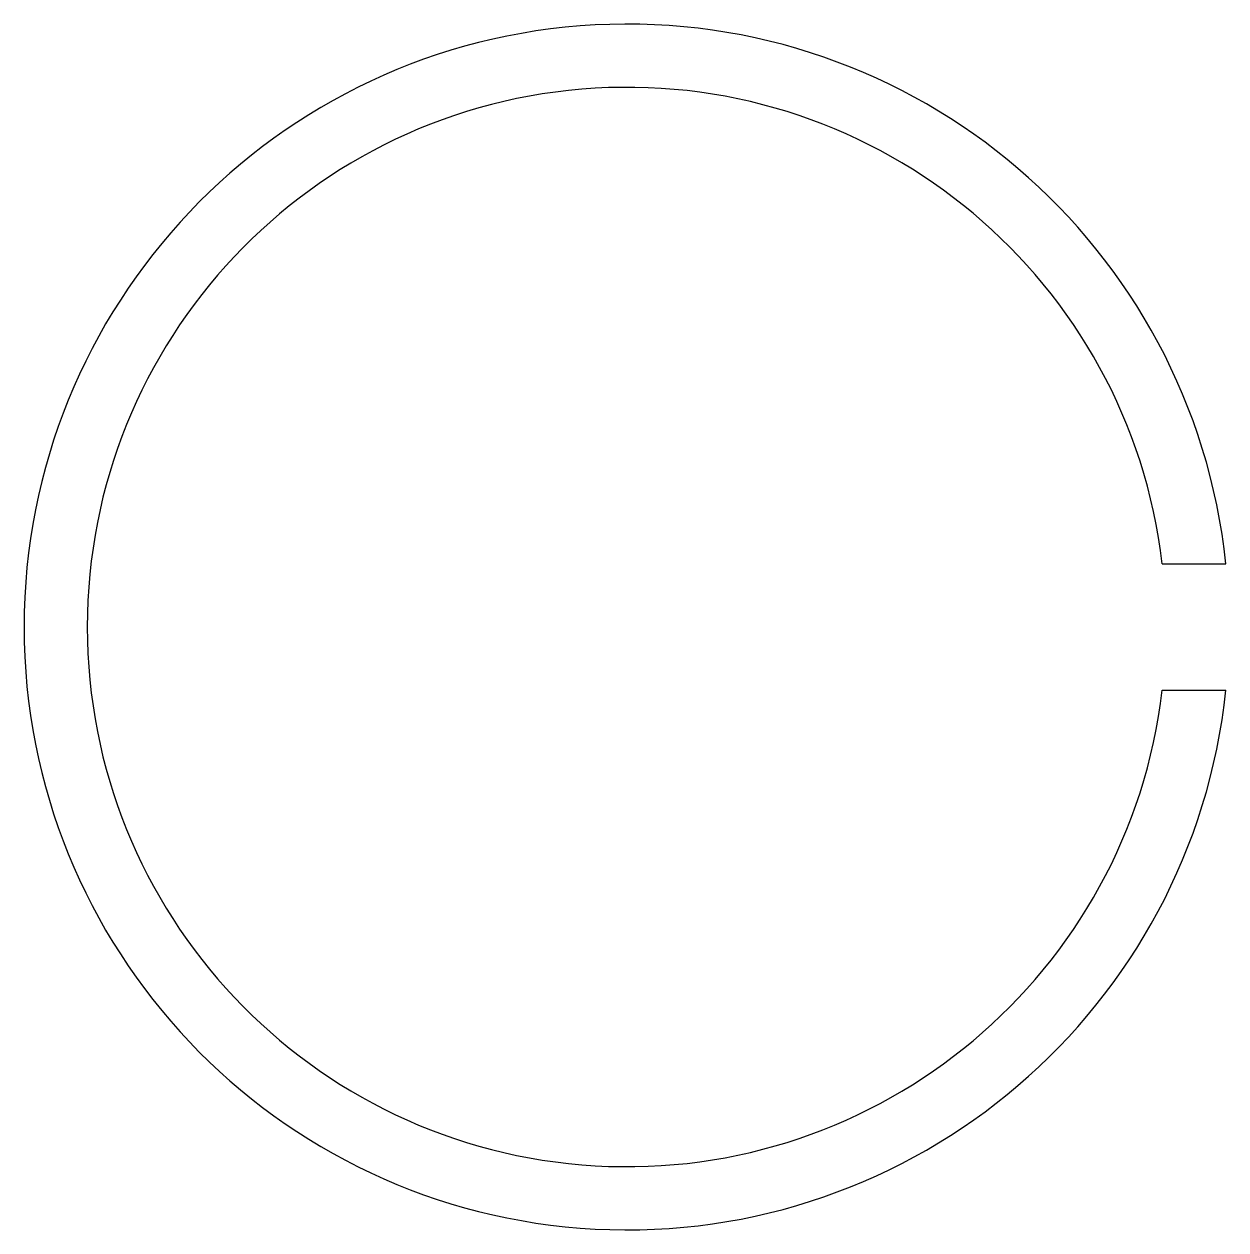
# Model space of a CAD drawing. Header units: millimetres. Extents: x -19.1 to 19, y -19.1 to 19.1.
import ezdxf

# ---------------------------------------------------------------- set-up
doc = ezdxf.new("R2010")
doc.units = ezdxf.units.MM
doc.layers.add('Part', color=7, linetype='CONTINUOUS')

msp = doc.modelspace()

# ---------------------------------------------------------------- linework, layer by layer
at = {"layer": 'Part'}
for p, q in [((16.9575, 2, 45), (18.9699, 2, 45)), ((16.9575, 2), (18.9699, 2)), ((16.9575, 2), (18.9699, 2)), ((16.9575, 2, 45), (18.9699, 2, 45)), ((16.9575, 2), (16.9575, 2, 45)), ((16.9575, 2), (16.9575, 2, 45)), ((18.9699, 2), (18.9699, 2, 45)), ((18.9699, 2), (18.9699, 2, 45)), ((16.9575, -2, 45), (18.9699, -2, 45)), ((16.9575, -2), (18.9699, -2)), ((16.9575, -2, 45), (18.9699, -2, 45)), ((16.9575, -2), (16.9575, -2, 45)), ((16.9575, -2), (18.9699, -2)), ((16.9575, -2), (16.9575, -2, 45)), ((18.9699, -2), (18.9699, -2, 45)), ((18.9699, -2), (18.9699, -2, 45))]:
    msp.add_line(p, q, dxfattribs=at)
for centre, radius, start, end in [((0, 0, 45), 19.075, 6.01848, -6.01848), ((0, 0), 19.075, 6.01848, -6.01848), ((0, 0, 45), 19.075, 6.01848, -6.01848), ((0, 0), 19.075, 6.01848, -6.01848), ((0, 0, 45), 17.075, 6.72651, -6.72651), ((0, 0), 17.075, 6.72651, -6.72651), ((0, 0, 45), 17.075, 6.72651, -6.72651), ((0, 0), 17.075, 6.72651, -6.72651)]:
    msp.add_arc(centre, radius, start, end, dxfattribs=at)

doc.saveas('drawing.dxf')
